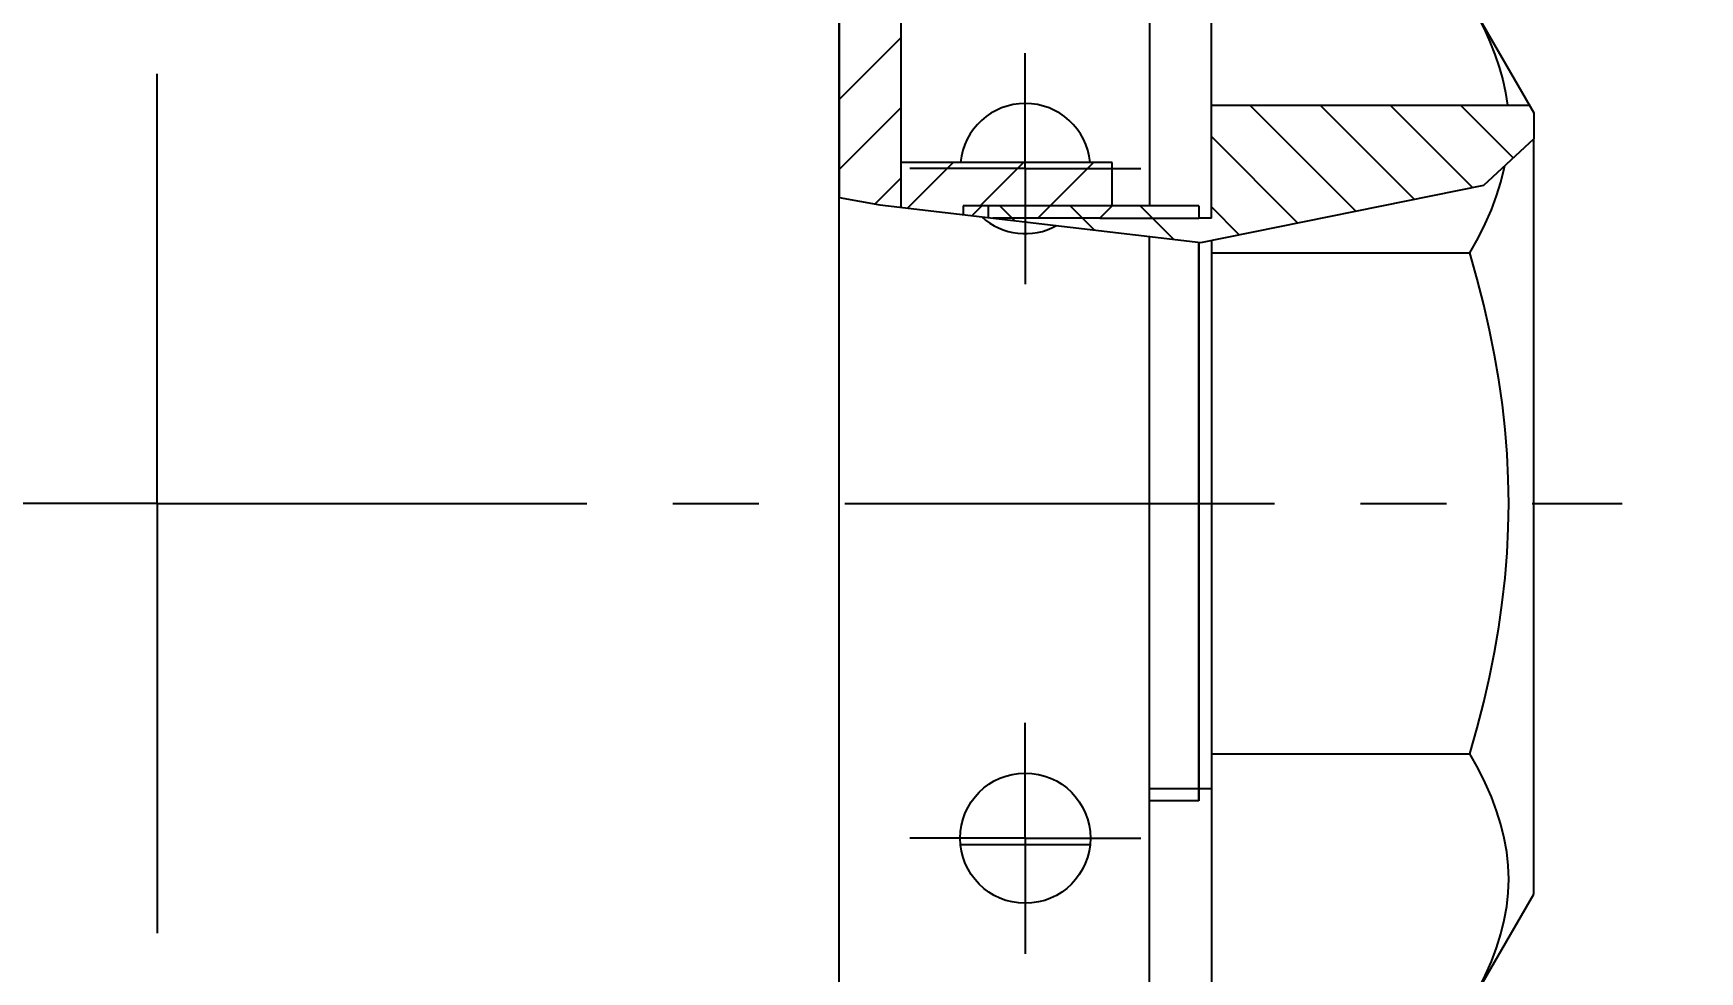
# Model space of a CAD drawing. Header units: millimetres. Extents: x 0 to 420, y 0 to 297.
# Drawn here: x 98.16 to 131.75, y 192.65 to 211.57 of the extents above; entities that cross this region are included whole.
import ezdxf

# ---------------------------------------------------------------- set-up
doc = ezdxf.new("R2010")
doc.units = ezdxf.units.MM
doc.header["$LTSCALE"] = 23.1
doc.linetypes.add('CENTER', pattern=[0.6, 0.375, -0.075, 0.075, -0.075])
doc.layers.get('0').update_dxf_attribs({"linetype": 'CONTINUOUS'})
for name, color, linetype in [('ALL_AXIS', 7, 'CONTINUOUS'), ('ALL_DIMENSIONS', 7, 'CONTINUOUS'), ('ALL_ROUND', 7, 'CONTINUOUS')]:
    doc.layers.add(name, color=color, linetype=linetype)
doc.styles.get("Standard").update_dxf_attribs({"font": 'txt', "width": 0.7})
doc.dimstyles.new('DIMSTYLE_1', dxfattribs={"dimtxt": 3.5, "dimasz": 3, "dimexe": 0.18, "dimexo": 0.0625, "dimgap": 0.09, "dimtad": 1, "dimdec": 5, "dimlfac": 4, "dimdsep": 46, "dimtxsty": 'STANDARD', "dimblk": '_FILLED', "dimblk1": '_FILLED', "dimblk2": '_FILLED', "dimcen": 0.09, "dimadec": 0, "dimazin": 0, "dimtp": 0.5, "dimtm": 0.5, "dimtfac": 1, "dimtdec": 5, "dimtofl": 0, "dimtmove": 0, "dimatfit": 3, "dimldrblk": '_FILLED', "dimfxl": 1, "dimtolj": 1, "dimarcsym": 0})

# ---------------------------------------------------------------- blocks, each defined once
blk = doc.blocks.new('_FILLED')
at = {"color": 0, "linetype": 'BYBLOCK'}
blk.add_solid([(0, 0), (-1, 0.167), (-1, -0.167)], dxfattribs=at)
blk = doc.blocks.new('*D1')
at = {"layer": 'ALL_DIMENSIONS', "color": 2, "linetype": 'CONTINUOUS'}
for p, q in [((120.661, 238.339), (140.661, 238.339)), ((138.661, 238.339), (138.661, 198.714)), ((138.661, 159.089), (138.661, 198.714)), ((104.711, 159.089), (140.661, 159.089))]:
    blk.add_line(p, q, dxfattribs=at)
at = {"layer": 'ALL_DIMENSIONS', "color": 2, "linetype": 'CONTINUOUS', "xscale": 3, "yscale": 3, "zscale": 3}
for p, rotation in [((138.661, 238.339), 90), ((138.661, 159.089), 270)]:
    blk.add_blockref('_FILLED', p, dxfattribs=dict(at, rotation=rotation))

msp = doc.modelspace()

# ---------------------------------------------------------------- linework, layer by layer
at = {"color": 7, "linetype": 'CONTINUOUS'}
for p, q in [((114.4110861, 177.0391115), (114.4110861, 215.0891115)), ((115.6610861, 208.0549865), (115.6610861, 215.0891115)), ((120.6610861, 213.3391115), (120.6610861, 208.0891115)), ((121.9110861, 207.8391115), (121.9110861, 213.5891115)), ((127.2974654, 211.8929591), (128.4110861, 209.9641115)), ((121.9110861, 210.1193624), (128.3214519, 210.1193624)), ((128.4110861, 209.9641115), (128.4110861, 209.4374682)), ((127.406979, 208.5069381), (128.4110861, 209.4374682)), ((119.9110861, 208.9641115), (115.6610861, 208.9641115)), ((119.9110861, 208.0891115), (119.9110861, 208.9641115)), ((114.4110861, 208.2570332), (115.2304493, 208.1053932)), ((121.6998638, 207.3481383), (127.406979, 208.5069381)), ((115.2304493, 208.1053932), (121.6998638, 207.3481383)), ((121.6610861, 208.0891115), (116.9110861, 208.0891115)), ((116.9110861, 208.0891115), (116.9110861, 207.9086721)), ((117.0852595, 207.8882848), (117.2860861, 208.0891115)), ((117.4110861, 208.0891115), (117.4110861, 207.8501463)), ((119.9110861, 208.0891115), (119.6610861, 207.8391115)), ((121.6610861, 208.0891115), (121.6610861, 207.8391115)), ((119.6610861, 207.8391115), (117.5053595, 207.8391115)), ((121.9110861, 207.8391115), (121.6610861, 207.8391115)), ((120.6610861, 165.8391115), (120.6610861, 207.4697288)), ((121.6610861, 196.0891115), (121.6610861, 207.3526773)), ((121.9110861, 207.3910259), (121.9110861, 181.8929591))]:
    msp.add_line(p, q, dxfattribs=at)
at = {"color": 2, "linetype": 'CONTINUOUS'}
for p, q in [((114.4110861, 210.2337641), (115.6610861, 211.4837641)), ((114.4110861, 208.8195506), (115.6610861, 210.0695506)), ((124.8261179, 207.9829078), (122.6896633, 210.1193624)), ((126.0016465, 208.2215927), (124.1038769, 210.1193624)), ((127.1771752, 208.4602776), (125.5180904, 210.1193624)), ((127.9974888, 209.0541776), (126.932304, 210.1193624)), ((123.6505893, 207.7442229), (121.9110861, 209.483726)), ((115.7849052, 208.0404933), (116.7085234, 208.9641115)), ((117.2477369, 208.0891115), (118.1227369, 208.9641115)), ((118.4119505, 207.8391115), (119.5369505, 208.9641115)), ((115.1297743, 208.1240252), (115.6610861, 208.655337)), ((117.9510106, 207.7869473), (117.6488464, 208.0891115)), ((119.5527049, 207.5994666), (119.06306, 208.0891115)), ((121.1543992, 207.4119858), (120.4772735, 208.0891115)), ((122.4750606, 207.505538), (121.9110861, 208.0695125)), ((119.6610861, 207.8391115), (121.6610861, 207.8391115)), ((120.6610861, 196.3391115), (121.6610861, 196.3391115))]:
    msp.add_line(p, q, dxfattribs=at)
at = {"color": 7, "linetype": 'CONTINUOUS'}
msp.add_lwpolyline([(127.2889828, 211.8929591), (127.4088767, 211.6547012), (127.5267401, 211.3935543), (127.6286882, 211.1359512), (127.7151919, 210.880366), (127.7858561, 210.6262621), (127.8404132, 210.3724636), (127.8789523, 210.1193624)], dxfattribs=at)
msp.add_circle((118.1610861, 195.3391115), 1.3125, dxfattribs=at)
for start, end in [(5.50285266, 174.49714734), (227.90295404, 298.72856243)]:
    msp.add_arc((118.1610861, 208.8391115), 1.3125, start, end, dxfattribs=at)
at = {"layer": 'ALL_AXIS', "color": 7, "linetype": 'CENTER'}
for p, q in [((100.6610861, 202.0891115), (100.6610861, 233.5109865)), ((118.1610861, 208.8391115), (118.1610861, 211.1672365)), ((118.1610861, 208.8391115), (115.8329611, 208.8391115)), ((118.1610861, 208.8391115), (120.4892111, 208.8391115)), ((118.1610861, 208.8391115), (118.1610861, 206.5109865)), ((100.6610861, 202.0891115), (72.1557259, 202.0891115)), ((100.6610861, 202.0891115), (100.6610861, 175.3391115)), ((100.6610861, 202.0891115), (130.191706, 202.0891115)), ((118.1610861, 195.3391115), (118.1610861, 197.6672365)), ((118.1610861, 195.3391115), (115.8329611, 195.3391115)), ((118.1610861, 195.3391115), (120.4892111, 195.3391115)), ((118.1610861, 195.3391115), (118.1610861, 193.0109865))]:
    msp.add_line(p, q, dxfattribs=at)
at = {"layer": 'ALL_AXIS', "color": 7, "linetype": 'CONTINUOUS'}
for p, q in [((128.4110861, 194.2141115), (128.4110861, 209.4374682)), ((121.6610861, 207.3526773), (121.6610861, 196.0891115)), ((121.9110861, 207.1409263), (127.1243861, 207.1409263)), ((121.9110861, 197.0372966), (127.1243861, 197.0372966)), ((121.6610861, 196.3391115), (121.9110861, 196.3391115)), ((121.6610861, 196.0891115), (120.6610861, 196.0891115)), ((116.8577506, 195.2141115), (119.4644216, 195.2141115)), ((127.2974654, 192.2852639), (128.4110861, 194.2141115))]:
    msp.add_line(p, q, dxfattribs=at)
for points in [[(127.1243861, 207.1409263), (127.2870798, 207.4357625), (127.4306872, 207.7250719), (127.5550675, 208.0080352), (127.6606434, 208.2871107), (127.7479883, 208.5643245), (127.8165101, 208.8401535), (127.8264695, 208.89569)], [(127.9059046, 202.0891115), (127.8976057, 202.5866732), (127.8733447, 203.0841488), (127.8329515, 203.581271), (127.7769368, 204.0788421), (127.7057048, 204.5769389), (127.6194053, 205.0774714), (127.5184649, 205.5813955), (127.4024572, 206.0916504), (127.271062, 206.6119013), (127.1243861, 207.1409263)], [(127.1243861, 197.0372966), (127.2700649, 197.5624235), (127.4008472, 198.0798737), (127.5166765, 198.5884902), (127.6177223, 199.0917442), (127.7043033, 199.5924466), (127.775916, 200.0914222), (127.8323134, 200.5904528), (127.8730442, 201.0894779), (127.8975079, 201.5890974), (127.9059046, 202.0891115)], [(127.2895349, 192.2852639), (127.4306872, 192.5696274), (127.5550675, 192.8525906), (127.6606434, 193.1316661), (127.7479883, 193.4088799), (127.8165101, 193.684709), (127.8659356, 193.9603206), (127.8958823, 194.2356692), (127.9058182, 194.511136), (127.8959186, 194.7866085), (127.8660055, 195.0619738), (127.8166076, 195.3376148), (127.7481066, 195.6134823), (127.6607657, 195.8907601), (127.5551569, 196.169961), (127.4307348, 196.4530496), (127.2871002, 196.7424284), (127.1243861, 197.0372966)]]:
    msp.add_lwpolyline(points, dxfattribs=at)
at = {"layer": 'ALL_ROUND', "color": 7, "linetype": 'CONTINUOUS'}
msp.add_line((114.4110861, 215.0891115), (114.4110861, 208.2570332), dxfattribs=at)

# ---------------------------------------------------------------- dimensions: what is measured, and where the dimension line sits
at = {"layer": 'ALL_DIMENSIONS', "color": 2, "linetype": 'CONTINUOUS'}
dim = msp.add_linear_dim(base=(138.6610861, 238.3391115), p1=(104.7110861, 159.0891115), p2=(120.6610861, 238.3391115), angle=90, dimstyle='DIMSTYLE_1', dxfattribs=at)
dim.commit()
dim.dimension.update_dxf_attribs({"geometry": '*D1', "text_midpoint": (137.7860861, 195.0391115), "dimtype": 160})

doc.saveas('drawing.dxf')
